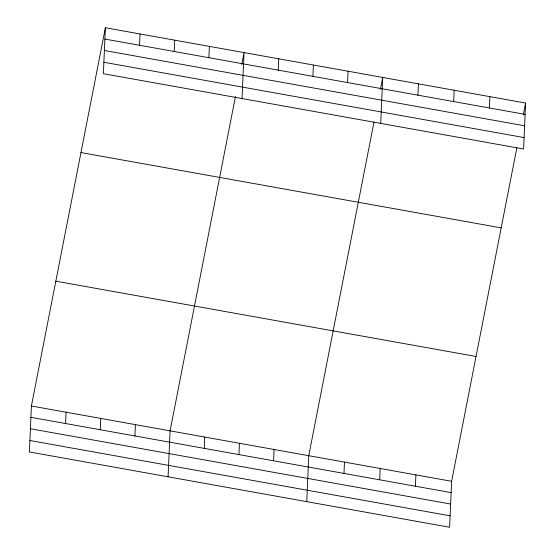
<?xml version="1.0" encoding="UTF-8"?>
<svg xmlns="http://www.w3.org/2000/svg" width="555" height="555" viewBox="0 0 555 555"><rect width="100%" height="100%" fill="white"/><g stroke="black" fill="none" stroke-linecap="round" stroke-linejoin="round"><path stroke-width="0.83" d="M105.381 27.75L103.369 73.697L523.594 149.004L525.599 103.05L105.381 27.75L31.406 405.996L29.401 451.95L449.619 527.25L451.631 481.303L516.858 147.755M65.58 423.527L66.08 412.212M100.254 429.743L100.746 418.421M139.555 45.281L140.047 33.959M134.92 435.952L135.413 424.637M174.221 51.49L174.714 40.175M168.075 476.794L170.08 430.846L235.473 96.459M208.888 57.706L209.381 46.384M204.254 448.378L204.746 437.062M242.042 98.547L244.047 52.6L241.744 64.408M238.921 454.594L239.42 443.272M278.221 70.131L278.721 58.809M273.594 460.803L274.087 449.488M312.895 76.34L313.388 65.025M306.749 501.644L308.753 455.697L373.98 122.149M347.562 82.556L348.054 71.234M343.975 473.415L344.475 462.1M380.716 123.397L382.721 77.45L380.411 89.258M379.696 479.818L380.189 468.496M417.95 95.169L418.442 83.854M415.417 486.222L415.91 474.9M453.664 101.572L454.163 90.25M489.385 107.968L489.878 96.653M523.289 114.857L525.599 103.05M104.881 39.065L525.106 114.372M104.389 50.498L524.607 125.798M103.868 62.271L524.093 137.571M80.968 152.569L501.186 227.876M55.819 281.177L476.037 356.476M31.406 405.996L451.631 481.303M30.913 417.318L451.132 492.618M30.414 428.744L450.632 504.044M29.901 440.517L450.119 515.824"/></g></svg>
